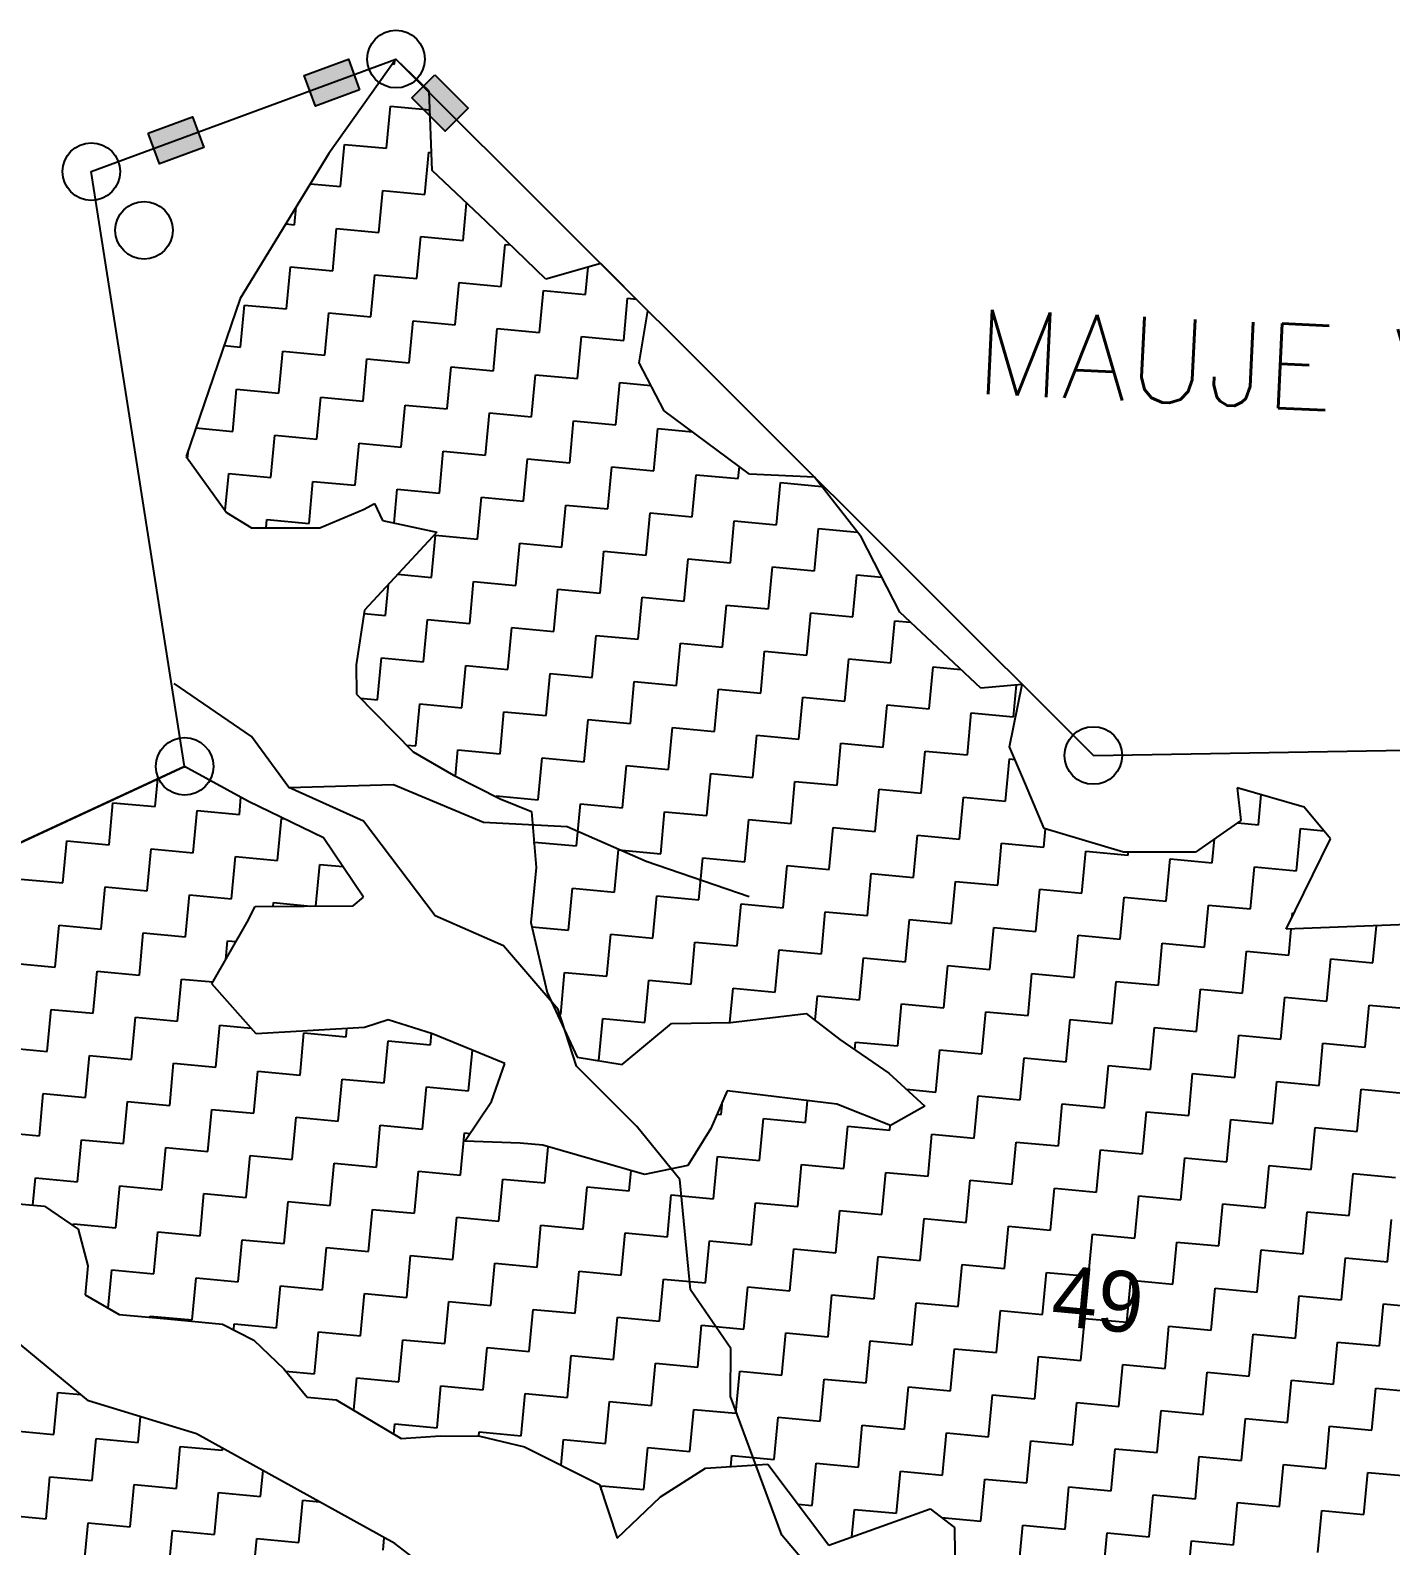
# Model space of a CAD drawing. Header units: metres. Extents: x 284554 to 287504, y 2026012 to 2031182.
# Drawn here: x 286317.2 to 286731.8, y 2030720.5 to 2031182.4 of the extents above; entities that cross this region are included whole.
import ezdxf
from ezdxf.enums import TextEntityAlignment as Align

# ---------------------------------------------------------------- set-up
doc = ezdxf.new("R2010")
doc.units = ezdxf.units.M
for name, color, linetype in [('LINE_WATER', 4, 'Continuous'), ('POLY_HATCH', 12, 'Continuous'), ('TEXT_MAPOUT', 7, 'Continuous'), ('TEXT_PARCEL', 7, 'Continuous'), ('V_BOUND_LINE', 7, 'Continuous')]:
    doc.layers.add(name, color=color, linetype=linetype)
doc.styles.get("Standard").update_dxf_attribs({"font": 'simplex.shx'})
doc.styles.add('TEXT_MAP', font='')
doc.styles.get('TEXT_MAP').set_extended_font_data('Kruti Dev 050')

msp = doc.modelspace()

# ---------------------------------------------------------------- hatches: boundary and pattern name
for points in [[(286400.64, 2031168.56), (286404.08, 2031159.24), (286417.55, 2031164.21), (286414.11, 2031173.53)], [(286443.59, 2031151.63), (286450.61, 2031158.66), (286440.45, 2031168.8), (286433.43, 2031161.78)], [(286370.03, 2031146.67), (286366.59, 2031155.99), (286353.12, 2031151.02), (286356.56, 2031141.7)]]:
    msp.add_hatch(color=256).paths.add_polyline_path(points)

# ---------------------------------------------------------------- linework, layer by layer
for points in [[(286417.55, 2031164.21), (286404.08, 2031159.24), (286400.64, 2031168.56), (286414.11, 2031173.53)], [(286440.45, 2031168.8), (286450.61, 2031158.66), (286443.59, 2031151.63), (286433.43, 2031161.78)], [(286353.12, 2031151.02), (286366.59, 2031155.99), (286370.03, 2031146.67), (286356.56, 2031141.7)]]:
    msp.add_lwpolyline(points, close=True)
for centre in [(286428.63, 2031173.59), (286335.78, 2031139.32), (286351.87, 2031121.44), (286641.16, 2030961.34), (286364.21, 2030958.02)]:
    msp.add_circle(centre, 8.78)
at = {"layer": 'LINE_WATER'}
for p, q in [((286384.63, 2030967.11), (286361.03, 2030983.25)), ((286396, 2030951.55), (286384.63, 2030967.11)), ((286396, 2030951.55), (286427.89, 2030952.47)), ((286418.69, 2030941.33), (286396, 2030951.55)), ((286427.89, 2030952.47), (286455.27, 2030940.99)), ((286440.54, 2030912.52), (286418.69, 2030941.33)), ((286455.27, 2030940.99), (286480.81, 2030939.72)), ((286480.81, 2030939.72), (286504.92, 2030929.11)), ((286504.92, 2030929.11), (286536.28, 2030918.37)), ((286461.44, 2030903.32), (286440.54, 2030912.52)), ((286478.04, 2030883.93), (286461.44, 2030903.32)), ((286483.68, 2030866.68), (286478.04, 2030883.93)), ((286502.04, 2030848.24), (286483.68, 2030866.68)), ((286515.18, 2030832.09), (286502.04, 2030848.24)), ((286518.38, 2030798.53), (286515.18, 2030832.09)), ((286530.65, 2030780.59), (286518.38, 2030798.53)), ((286530.56, 2030766.03), (286530.65, 2030780.59)), ((286546.25, 2030723.69), (286530.56, 2030766.03)), ((286562.38, 2030704.59), (286546.25, 2030723.69))]:
    msp.add_line(p, q, dxfattribs=at)
at = {"layer": 'POLY_HATCH'}
for p, q in [((286428.63, 2031173.59), (286408.14, 2031144.78)), ((286438.75, 2031163.78), (286428.63, 2031173.59)), ((286439.61, 2031139.6), (286438.75, 2031163.78)), ((286408.14, 2031144.78), (286381.14, 2031100.6)), ((286456.07, 2031124.15), (286439.61, 2031139.6)), ((286474.31, 2031106.54), (286456.07, 2031124.15)), ((286491.05, 2031111.25), (286474.31, 2031106.54)), ((286505.42, 2031096.91), (286491.05, 2031111.25)), ((286381.14, 2031100.6), (286364.71, 2031052.45)), ((286502.75, 2031081.03), (286505.42, 2031096.91)), ((286510.33, 2031066.41), (286502.75, 2031081.03)), ((286536.37, 2031047.08), (286510.33, 2031066.41)), ((286364.71, 2031052.45), (286377.03, 2031035.39)), ((286556.17, 2031046.22), (286536.37, 2031047.08)), ((286570.38, 2031028), (286556.17, 2031046.22)), ((286405.44, 2031030.75), (286418.89, 2031036.45)), ((286418.89, 2031036.45), (286422.04, 2031038.15)), ((286422.04, 2031038.15), (286424.53, 2031032.94)), ((286377.03, 2031035.39), (286384.55, 2031030.72)), ((286424.53, 2031032.94), (286441.11, 2031029.41)), ((286384.55, 2031030.72), (286405.44, 2031030.75)), ((286441.11, 2031029.41), (286419, 2031005.64)), ((286582.16, 2031005.04), (286570.38, 2031028)), ((286419, 2031005.64), (286416.45, 2030988.98)), ((286606.84, 2030981.86), (286582.16, 2031005.04)), ((286416.45, 2030988.98), (286416.6, 2030980.02)), ((286619.46, 2030983.02), (286606.84, 2030981.86)), ((286615.6, 2030963.97), (286619.46, 2030983.02)), ((286416.6, 2030980.02), (286433.86, 2030962.51)), ((286433.86, 2030962.51), (286446.12, 2030955.4)), ((286620.5, 2030952.58), (286615.6, 2030963.97)), ((286364.21, 2030958.02), (286207.76, 2030885.52)), ((286383.72, 2030947.32), (286364.21, 2030958.02)), ((286446.12, 2030955.4), (286460.36, 2030948.11)), ((286626.2, 2030939.13), (286620.5, 2030952.58)), ((286705.36, 2030945.65), (286685.03, 2030951.52)), ((286685.03, 2030951.52), (286686.08, 2030941.49)), ((286406.55, 2030936.24), (286383.72, 2030947.32)), ((286460.36, 2030948.11), (286469.94, 2030944.23)), ((286469.94, 2030944.23), (286471.33, 2030927.21)), ((286713.41, 2030935.95), (286705.36, 2030945.65)), ((286686.08, 2030941.49), (286672.26, 2030931.85)), ((286418.78, 2030918.21), (286406.55, 2030936.24)), ((286650.39, 2030931.9), (286626.2, 2030939.13)), ((286699.89, 2030908.4), (286713.41, 2030935.95)), ((286672.26, 2030931.85), (286650.39, 2030931.9)), ((286471.33, 2030927.21), (286469.76, 2030910.46)), ((286415.55, 2030915.53), (286418.78, 2030918.21)), ((286383.27, 2030910.59), (286385.7, 2030915.33)), ((286385.7, 2030915.33), (286415.55, 2030915.53)), ((286372.56, 2030891.72), (286383.27, 2030910.59)), ((286469.76, 2030910.46), (286474.73, 2030889.13)), ((286744.8, 2030910.16), (286699.89, 2030908.4)), ((286386.05, 2030876.54), (286372.56, 2030891.72)), ((286474.73, 2030889.13), (286483.82, 2030869.4)), ((286426.22, 2030880.74), (286419.04, 2030878.43)), ((286439.74, 2030876.5), (286426.22, 2030880.74)), ((286497.53, 2030867.12), (286512.62, 2030879.62)), ((286512.62, 2030879.62), (286530.55, 2030879.94)), ((286530.55, 2030879.94), (286553.68, 2030882.74)), ((286553.68, 2030882.74), (286563.88, 2030874.83)), ((286419.04, 2030878.43), (286386.05, 2030876.54)), ((286461.77, 2030867.48), (286439.74, 2030876.5)), ((286563.88, 2030874.83), (286578.82, 2030864.49)), ((286457.71, 2030855.94), (286461.77, 2030867.48)), ((286483.82, 2030869.4), (286497.53, 2030867.12)), ((286578.82, 2030864.49), (286589.82, 2030854.52)), ((286529.6, 2030859.16), (286524.55, 2030847.7)), ((286563.02, 2030855.04), (286529.6, 2030859.16)), ((286449.61, 2030843.77), (286457.71, 2030855.94)), ((286579.32, 2030848.55), (286563.02, 2030855.04)), ((286589.82, 2030854.52), (286579.32, 2030848.55)), ((286524.55, 2030847.7), (286517.53, 2030836.43)), ((286466.46, 2030843.19), (286449.61, 2030843.77)), ((286473.36, 2030842.55), (286466.46, 2030843.19)), ((286504.35, 2030833.69), (286473.36, 2030842.55)), ((286517.53, 2030836.43), (286504.35, 2030833.69)), ((286304.72, 2030825.51), (286321.48, 2030823.95)), ((286321.48, 2030823.95), (286331.77, 2030817.02)), ((286331.77, 2030817.02), (286334.7, 2030805.82)), ((286334.7, 2030805.82), (286333.87, 2030796.95)), ((286333.87, 2030796.95), (286344.25, 2030791.01)), ((286344.25, 2030791.01), (286359.04, 2030789.63)), ((286359.04, 2030789.63), (286375.8, 2030788.07)), ((286375.8, 2030788.07), (286385.29, 2030783.2)), ((286334.93, 2030764.66), (286309.08, 2030785.95)), ((286385.29, 2030783.2), (286394.41, 2030774.4)), ((286394.41, 2030774.4), (286401.56, 2030765.78)), ((286367.8, 2030754.63), (286334.93, 2030764.66)), ((286401.56, 2030765.78), (286410.43, 2030764.95)), ((286410.43, 2030764.95), (286430.21, 2030753.17)), ((286428.31, 2030721.15), (286367.8, 2030754.63)), ((286430.21, 2030753.17), (286442.22, 2030754.03)), ((286442.22, 2030754.03), (286454.14, 2030753.91)), ((286454.14, 2030753.91), (286467.76, 2030750.65)), ((286467.76, 2030750.65), (286490.65, 2030739.17)), ((286509.2, 2030735.45), (286522.93, 2030744.11)), ((286522.93, 2030744.11), (286541.94, 2030745.31)), ((286541.94, 2030745.31), (286560.52, 2030720.72)), ((286490.65, 2030739.17), (286496.08, 2030722.77)), ((286496.08, 2030722.77), (286509.2, 2030735.45)), ((286560.52, 2030720.72), (286591.38, 2030731.75)), ((286591.38, 2030731.75), (286598.8, 2030726.09)), ((286598.8, 2030726.09), (286599.12, 2030708.17)), ((286450.59, 2030704.16), (286428.31, 2030721.15))]:
    msp.add_line(p, q, dxfattribs=at)
at = {"layer": 'POLY_HATCH', "linetype": 'Continuous'}
for p, q in [((286427.59, 2031172.14), (286428.18, 2031172.08)), ((286428.18, 2031172.08), (286428.27, 2031173.1)), ((286425.78, 2031146.4), (286426.98, 2031159.24)), ((286426.98, 2031159.24), (286438.95, 2031158.13)), ((286411.74, 2031134.77), (286412.94, 2031147.6)), ((286412.94, 2031147.6), (286425.78, 2031146.4)), ((286437.42, 2031132.37), (286438.62, 2031145.21)), ((286438.62, 2031145.21), (286439.42, 2031145.13)), ((286402.54, 2031135.62), (286411.74, 2031134.77)), ((286423.38, 2031120.73), (286424.58, 2031133.57)), ((286424.58, 2031133.57), (286437.42, 2031132.37)), ((286449.06, 2031118.33), (286450.12, 2031129.73)), ((286397.7, 2031123.13), (286398.21, 2031128.53)), ((286395.05, 2031123.37), (286397.7, 2031123.13)), ((286409.34, 2031109.09), (286410.54, 2031121.93)), ((286410.54, 2031121.93), (286423.38, 2031120.73)), ((286435.02, 2031106.69), (286436.22, 2031119.53)), ((286436.22, 2031119.53), (286449.06, 2031118.33)), ((286460.7, 2031104.29), (286461.9, 2031117.13)), ((286461.9, 2031117.13), (286463.5, 2031116.98)), ((286395.3, 2031097.45), (286396.5, 2031110.29)), ((286396.5, 2031110.29), (286409.34, 2031109.09)), ((286420.98, 2031095.05), (286422.18, 2031107.89)), ((286422.18, 2031107.89), (286435.02, 2031106.69)), ((286486.38, 2031101.89), (286487.15, 2031110.15)), ((286446.66, 2031092.65), (286447.86, 2031105.49)), ((286447.86, 2031105.49), (286460.7, 2031104.29)), ((286472.34, 2031090.25), (286473.54, 2031103.09)), ((286473.54, 2031103.09), (286486.38, 2031101.89)), ((286381.26, 2031085.81), (286382.46, 2031098.65)), ((286382.46, 2031098.65), (286395.3, 2031097.45)), ((286498.02, 2031087.85), (286499.22, 2031100.69)), ((286499.22, 2031100.69), (286501.88, 2031100.44)), ((286406.94, 2031083.41), (286408.14, 2031096.25)), ((286408.14, 2031096.25), (286420.98, 2031095.05)), ((286432.62, 2031081.01), (286433.82, 2031093.85)), ((286433.82, 2031093.85), (286446.66, 2031092.65)), ((286458.3, 2031078.61), (286459.5, 2031091.45)), ((286459.5, 2031091.45), (286472.34, 2031090.25)), ((286483.98, 2031076.21), (286485.18, 2031089.05)), ((286485.18, 2031089.05), (286498.02, 2031087.85)), ((286376.25, 2031086.28), (286381.26, 2031085.81)), ((286392.9, 2031071.77), (286394.1, 2031084.61)), ((286394.1, 2031084.61), (286406.94, 2031083.41)), ((286418.58, 2031069.37), (286419.78, 2031082.21)), ((286419.78, 2031082.21), (286432.62, 2031081.01)), ((286444.26, 2031066.97), (286445.46, 2031079.81)), ((286445.46, 2031079.81), (286458.3, 2031078.61)), ((286469.94, 2031064.57), (286471.14, 2031077.41)), ((286471.14, 2031077.41), (286483.98, 2031076.21)), ((286495.62, 2031062.17), (286496.82, 2031075.01)), ((286496.82, 2031075.01), (286506.33, 2031074.12)), ((286378.86, 2031060.13), (286380.06, 2031072.97)), ((286380.06, 2031072.97), (286392.9, 2031071.77)), ((286404.54, 2031057.73), (286405.74, 2031070.57)), ((286405.74, 2031070.57), (286418.58, 2031069.37)), ((286430.22, 2031055.33), (286431.42, 2031068.17)), ((286431.42, 2031068.17), (286444.26, 2031066.97)), ((286455.9, 2031052.93), (286457.1, 2031065.77)), ((286457.1, 2031065.77), (286469.94, 2031064.57)), ((286367.68, 2031061.17), (286378.86, 2031060.13)), ((286481.58, 2031050.53), (286482.78, 2031063.37)), ((286482.78, 2031063.37), (286495.62, 2031062.17)), ((286507.26, 2031048.13), (286508.46, 2031060.97)), ((286508.46, 2031060.97), (286518.98, 2031059.99)), ((286390.5, 2031046.09), (286391.7, 2031058.93)), ((286391.7, 2031058.93), (286404.54, 2031057.73)), ((286416.18, 2031043.69), (286417.38, 2031056.53)), ((286417.38, 2031056.53), (286430.22, 2031055.33)), ((286365.14, 2031051.85), (286365.38, 2031054.41)), ((286441.86, 2031041.29), (286443.06, 2031054.13)), ((286443.06, 2031054.13), (286455.9, 2031052.93)), ((286467.54, 2031038.89), (286468.74, 2031051.73)), ((286468.74, 2031051.73), (286481.58, 2031050.53)), ((286376.61, 2031035.99), (286377.66, 2031047.29)), ((286377.66, 2031047.29), (286390.5, 2031046.09)), ((286493.22, 2031036.49), (286494.42, 2031049.33)), ((286494.42, 2031049.33), (286507.26, 2031048.13)), ((286518.9, 2031034.09), (286520.1, 2031046.93)), ((286520.1, 2031046.93), (286532.94, 2031045.73)), ((286532.94, 2031045.73), (286533.28, 2031049.38)), ((286402.14, 2031032.05), (286403.34, 2031044.89)), ((286403.34, 2031044.89), (286416.18, 2031043.69)), ((286428.06, 2031032.19), (286429.02, 2031042.49)), ((286429.02, 2031042.49), (286441.86, 2031041.29)), ((286544.57, 2031031.69), (286545.77, 2031044.53)), ((286545.77, 2031044.53), (286558.41, 2031043.35)), ((286453.5, 2031027.25), (286454.7, 2031040.09)), ((286454.7, 2031040.09), (286467.54, 2031038.89)), ((286479.18, 2031024.85), (286480.38, 2031037.69)), ((286480.38, 2031037.69), (286493.22, 2031036.49)), ((286389.07, 2031030.72), (286389.3, 2031033.25)), ((286389.3, 2031033.25), (286402.14, 2031032.05)), ((286504.86, 2031022.45), (286506.06, 2031035.29)), ((286506.06, 2031035.29), (286518.9, 2031034.09)), ((286530.54, 2031020.05), (286531.74, 2031032.89)), ((286531.74, 2031032.89), (286544.57, 2031031.69)), ((286439.46, 2031015.61), (286440.66, 2031028.45)), ((286440.66, 2031028.45), (286453.5, 2031027.25)), ((286556.21, 2031017.65), (286557.41, 2031030.49)), ((286557.41, 2031030.49), (286569.31, 2031029.38)), ((286465.14, 2031013.21), (286466.34, 2031026.05)), ((286466.34, 2031026.05), (286479.18, 2031024.85)), ((286490.82, 2031010.81), (286492.02, 2031023.65)), ((286492.02, 2031023.65), (286504.86, 2031022.45)), ((286516.5, 2031008.41), (286517.7, 2031021.25)), ((286517.7, 2031021.25), (286530.54, 2031020.05)), ((286542.18, 2031006.01), (286543.38, 2031018.85)), ((286543.38, 2031018.85), (286556.21, 2031017.65)), ((286425.42, 2031003.97), (286426.31, 2031013.5)), ((286429.17, 2031016.57), (286439.46, 2031015.61)), ((286451.1, 2031001.57), (286452.3, 2031014.41)), ((286452.3, 2031014.41), (286465.14, 2031013.21)), ((286567.85, 2031003.61), (286569.05, 2031016.45)), ((286569.05, 2031016.45), (286576.67, 2031015.74)), ((286476.78, 2030999.17), (286477.98, 2031012.01)), ((286477.98, 2031012.01), (286490.82, 2031010.81)), ((286502.46, 2030996.77), (286503.66, 2031009.61)), ((286503.66, 2031009.61), (286516.5, 2031008.41)), ((286418.84, 2031004.59), (286425.42, 2031003.97)), ((286528.14, 2030994.37), (286529.34, 2031007.21)), ((286529.34, 2031007.21), (286542.18, 2031006.01)), ((286553.81, 2030991.97), (286555.01, 2031004.81)), ((286555.01, 2031004.81), (286567.85, 2031003.61)), ((286437.06, 2030989.93), (286438.26, 2031002.77)), ((286438.26, 2031002.77), (286451.1, 2031001.57)), ((286462.74, 2030987.53), (286463.94, 2031000.37)), ((286463.94, 2031000.37), (286476.78, 2030999.17)), ((286579.49, 2030989.57), (286580.69, 2031002.41)), ((286580.69, 2031002.41), (286585.42, 2031001.97)), ((286488.42, 2030985.13), (286489.62, 2030997.97)), ((286489.62, 2030997.97), (286502.46, 2030996.77)), ((286514.1, 2030982.73), (286515.3, 2030995.57)), ((286515.3, 2030995.57), (286528.14, 2030994.37)), ((286423.02, 2030978.29), (286424.22, 2030991.13)), ((286424.22, 2030991.13), (286437.06, 2030989.93)), ((286539.78, 2030980.33), (286540.98, 2030993.17)), ((286540.98, 2030993.17), (286553.81, 2030991.97)), ((286565.45, 2030977.93), (286566.65, 2030990.77)), ((286566.65, 2030990.77), (286579.49, 2030989.57)), ((286448.7, 2030975.89), (286449.9, 2030988.73)), ((286449.9, 2030988.73), (286462.74, 2030987.53)), ((286474.38, 2030973.49), (286475.58, 2030986.33)), ((286475.58, 2030986.33), (286488.42, 2030985.13)), ((286591.13, 2030975.54), (286592.33, 2030988.37)), ((286592.33, 2030988.37), (286600.74, 2030987.59)), ((286500.06, 2030971.09), (286501.26, 2030983.93)), ((286501.26, 2030983.93), (286514.1, 2030982.73)), ((286525.74, 2030968.69), (286526.94, 2030981.53)), ((286526.94, 2030981.53), (286539.78, 2030980.33)), ((286616.81, 2030973.14), (286617.72, 2030982.86)), ((286417.83, 2030978.78), (286423.02, 2030978.29)), ((286434.66, 2030964.25), (286435.86, 2030977.09)), ((286435.86, 2030977.09), (286448.7, 2030975.89)), ((286551.42, 2030966.3), (286552.62, 2030979.13)), ((286552.62, 2030979.13), (286565.45, 2030977.93)), ((286577.09, 2030963.9), (286578.29, 2030976.74)), ((286578.29, 2030976.74), (286591.13, 2030975.54)), ((286460.34, 2030961.85), (286461.54, 2030974.69)), ((286461.54, 2030974.69), (286474.38, 2030973.49)), ((286486.02, 2030959.45), (286487.22, 2030972.29)), ((286487.22, 2030972.29), (286500.06, 2030971.09)), ((286602.77, 2030961.5), (286603.97, 2030974.34)), ((286603.97, 2030974.34), (286616.81, 2030973.14)), ((286511.7, 2030957.06), (286512.9, 2030969.89)), ((286512.9, 2030969.89), (286525.74, 2030968.69)), ((286537.38, 2030954.66), (286538.58, 2030967.5)), ((286538.58, 2030967.5), (286551.42, 2030966.3)), ((286431.89, 2030964.51), (286434.66, 2030964.25)), ((286446.76, 2030955.08), (286447.5, 2030963.05)), ((286447.5, 2030963.05), (286460.34, 2030961.85)), ((286563.05, 2030952.26), (286564.25, 2030965.1)), ((286564.25, 2030965.1), (286577.09, 2030963.9)), ((286588.73, 2030949.86), (286589.93, 2030962.7)), ((286589.93, 2030962.7), (286602.77, 2030961.5)), ((286363.97, 2030957.91), (286364.5, 2030957.86)), ((286471.98, 2030947.82), (286473.18, 2030960.65)), ((286473.18, 2030960.65), (286486.02, 2030959.45)), ((286497.66, 2030945.42), (286498.86, 2030958.26)), ((286498.86, 2030958.26), (286511.7, 2030957.06)), ((286614.41, 2030947.46), (286615.61, 2030960.3)), ((286615.61, 2030960.3), (286617.25, 2030960.14)), ((286355.23, 2030945.77), (286356.01, 2030954.22)), ((286523.34, 2030943.02), (286524.54, 2030955.86)), ((286524.54, 2030955.86), (286537.38, 2030954.66)), ((286549.02, 2030940.62), (286550.22, 2030953.46)), ((286550.22, 2030953.46), (286563.05, 2030952.26)), ((286459.11, 2030948.74), (286459.14, 2030949.02)), ((286459.14, 2030949.02), (286471.98, 2030947.82)), ((286574.69, 2030938.22), (286575.89, 2030951.06)), ((286575.89, 2030951.06), (286588.73, 2030949.86)), ((286600.37, 2030935.82), (286601.57, 2030948.66)), ((286601.57, 2030948.66), (286614.41, 2030947.46)), ((286691.45, 2030940.26), (286692.3, 2030949.42)), ((286341.19, 2030934.13), (286342.39, 2030946.97)), ((286342.39, 2030946.97), (286355.23, 2030945.77)), ((286366.86, 2030931.73), (286368.06, 2030944.57)), ((286368.06, 2030944.57), (286380.9, 2030943.37)), ((286380.9, 2030943.37), (286381.39, 2030948.6)), ((286483.62, 2030933.78), (286484.82, 2030946.62)), ((286484.82, 2030946.62), (286497.66, 2030945.42)), ((286509.3, 2030931.38), (286510.5, 2030944.22)), ((286510.5, 2030944.22), (286523.34, 2030943.02)), ((286392.54, 2030929.34), (286393.74, 2030942.17)), ((286393.74, 2030942.17), (286394.46, 2030942.11)), ((286534.98, 2030928.98), (286536.18, 2030941.82)), ((286536.18, 2030941.82), (286549.02, 2030940.62)), ((286560.66, 2030926.58), (286561.86, 2030939.42)), ((286561.86, 2030939.42), (286574.69, 2030938.22)), ((286685.16, 2030940.85), (286691.45, 2030940.26)), ((286327.15, 2030922.5), (286328.35, 2030935.33)), ((286328.35, 2030935.33), (286341.19, 2030934.13)), ((286470.73, 2030934.49), (286470.78, 2030934.98)), ((286470.78, 2030934.98), (286483.62, 2030933.78)), ((286586.33, 2030924.18), (286587.53, 2030937.02)), ((286587.53, 2030937.02), (286600.37, 2030935.82)), ((286626.05, 2030933.42), (286626.58, 2030939.02)), ((286677.41, 2030928.62), (286678.09, 2030935.91)), ((286703.09, 2030926.22), (286704.29, 2030939.06)), ((286704.29, 2030939.06), (286711.38, 2030938.4)), ((286352.83, 2030920.1), (286354.03, 2030932.93)), ((286354.03, 2030932.93), (286366.86, 2030931.73)), ((286378.5, 2030917.7), (286379.7, 2030930.54)), ((286379.7, 2030930.54), (286392.54, 2030929.34)), ((286495.26, 2030919.74), (286496.46, 2030932.58)), ((286496.46, 2030932.58), (286509.3, 2030931.38)), ((286520.94, 2030917.34), (286522.14, 2030930.18)), ((286522.14, 2030930.18), (286534.98, 2030928.98)), ((286612.01, 2030921.78), (286613.21, 2030934.62)), ((286613.21, 2030934.62), (286626.05, 2030933.42)), ((286637.69, 2030919.38), (286638.89, 2030932.22)), ((286638.89, 2030932.22), (286651.73, 2030931.02)), ((286651.73, 2030931.02), (286651.81, 2030931.9)), ((286404.2, 2030915.45), (286405.38, 2030928.14)), ((286405.38, 2030928.14), (286412.5, 2030927.47)), ((286546.62, 2030914.94), (286547.82, 2030927.78)), ((286547.82, 2030927.78), (286560.66, 2030926.58)), ((286663.37, 2030916.98), (286664.57, 2030929.82)), ((286664.57, 2030929.82), (286677.41, 2030928.62)), ((286689.05, 2030914.58), (286690.25, 2030927.42)), ((286690.25, 2030927.42), (286703.09, 2030926.22)), ((286314.31, 2030923.69), (286327.15, 2030922.5)), ((286338.79, 2030908.46), (286339.99, 2030921.3)), ((286339.99, 2030921.3), (286352.83, 2030920.1)), ((286572.29, 2030912.54), (286573.49, 2030925.38)), ((286573.49, 2030925.38), (286586.33, 2030924.18)), ((286597.97, 2030910.14), (286599.17, 2030922.98)), ((286599.17, 2030922.98), (286612.01, 2030921.78)), ((286364.47, 2030906.06), (286365.67, 2030918.9)), ((286365.67, 2030918.9), (286378.5, 2030917.7)), ((286391.24, 2030915.37), (286391.34, 2030916.5)), ((286391.34, 2030916.5), (286402.61, 2030915.44)), ((286481.22, 2030908.1), (286482.42, 2030920.94)), ((286482.42, 2030920.94), (286495.26, 2030919.74)), ((286506.9, 2030905.7), (286508.1, 2030918.54)), ((286508.1, 2030918.54), (286520.94, 2030917.34)), ((286623.65, 2030907.74), (286624.85, 2030920.58)), ((286624.85, 2030920.58), (286637.69, 2030919.38)), ((286649.33, 2030905.34), (286650.53, 2030918.18)), ((286650.53, 2030918.18), (286663.37, 2030916.98)), ((286532.58, 2030903.3), (286533.78, 2030916.14)), ((286533.78, 2030916.14), (286546.62, 2030914.94)), ((286558.26, 2030900.9), (286559.46, 2030913.74)), ((286559.46, 2030913.74), (286572.29, 2030912.54)), ((286675.01, 2030902.94), (286676.21, 2030915.78)), ((286676.21, 2030915.78), (286689.05, 2030914.58)), ((286701.78, 2030912.25), (286701.89, 2030913.38)), ((286701.89, 2030913.38), (286702.32, 2030913.34)), ((286324.75, 2030896.82), (286325.95, 2030909.66)), ((286325.95, 2030909.66), (286338.79, 2030908.46)), ((286350.43, 2030894.42), (286351.63, 2030907.26)), ((286351.63, 2030907.26), (286364.47, 2030906.06)), ((286470.07, 2030909.14), (286481.22, 2030908.1)), ((286583.93, 2030898.5), (286585.13, 2030911.34)), ((286585.13, 2030911.34), (286597.97, 2030910.14)), ((286609.61, 2030896.1), (286610.81, 2030908.94)), ((286610.81, 2030908.94), (286623.65, 2030907.74)), ((286700.69, 2030900.54), (286701.43, 2030908.46)), ((286726.37, 2030898.14), (286727.43, 2030909.48)), ((286376.77, 2030899.14), (286377.3, 2030904.86)), ((286377.3, 2030904.86), (286379.88, 2030904.62)), ((286492.86, 2030894.06), (286494.06, 2030906.9)), ((286494.06, 2030906.9), (286506.9, 2030905.7)), ((286518.54, 2030891.66), (286519.74, 2030904.5)), ((286519.74, 2030904.5), (286532.58, 2030903.3)), ((286635.29, 2030893.7), (286636.49, 2030906.54)), ((286636.49, 2030906.54), (286649.33, 2030905.34)), ((286660.97, 2030891.3), (286662.17, 2030904.14)), ((286662.17, 2030904.14), (286675.01, 2030902.94)), ((286311.91, 2030898.02), (286324.75, 2030896.82)), ((286544.22, 2030889.26), (286545.42, 2030902.1)), ((286545.42, 2030902.1), (286558.26, 2030900.9)), ((286569.9, 2030886.86), (286571.1, 2030899.7)), ((286571.1, 2030899.7), (286583.93, 2030898.5)), ((286686.65, 2030888.9), (286687.85, 2030901.74)), ((286687.85, 2030901.74), (286700.69, 2030900.54)), ((286712.33, 2030886.5), (286713.53, 2030899.34)), ((286713.53, 2030899.34), (286726.37, 2030898.14)), ((286336.39, 2030882.78), (286337.59, 2030895.62)), ((286337.59, 2030895.62), (286350.43, 2030894.42)), ((286478.82, 2030882.42), (286480.02, 2030895.26)), ((286480.02, 2030895.26), (286492.86, 2030894.06)), ((286595.57, 2030884.46), (286596.77, 2030897.3)), ((286596.77, 2030897.3), (286609.61, 2030896.1)), ((286621.25, 2030882.06), (286622.45, 2030894.9)), ((286622.45, 2030894.9), (286635.29, 2030893.7)), ((286362.07, 2030880.38), (286363.27, 2030893.22)), ((286363.27, 2030893.22), (286372.9, 2030892.32)), ((286504.5, 2030880.02), (286505.7, 2030892.86)), ((286505.7, 2030892.86), (286518.54, 2030891.66)), ((286530.39, 2030879.93), (286531.38, 2030890.46)), ((286531.38, 2030890.46), (286544.22, 2030889.26)), ((286646.93, 2030879.66), (286648.13, 2030892.5)), ((286648.13, 2030892.5), (286660.97, 2030891.3)), ((286672.61, 2030877.26), (286673.81, 2030890.1)), ((286673.81, 2030890.1), (286686.65, 2030888.9)), ((286556.36, 2030880.66), (286557.06, 2030888.06)), ((286557.06, 2030888.06), (286569.9, 2030886.86)), ((286581.53, 2030872.82), (286582.73, 2030885.66)), ((286582.73, 2030885.66), (286595.57, 2030884.46)), ((286698.29, 2030874.86), (286699.49, 2030887.7)), ((286699.49, 2030887.7), (286712.33, 2030886.5)), ((286723.97, 2030872.46), (286725.17, 2030885.3)), ((286725.17, 2030885.3), (286738.01, 2030884.1)), ((286322.35, 2030871.14), (286323.55, 2030883.98)), ((286323.55, 2030883.98), (286336.39, 2030882.78)), ((286348.03, 2030868.74), (286349.23, 2030881.58)), ((286349.23, 2030881.58), (286362.07, 2030880.38)), ((286477.78, 2030882.52), (286478.82, 2030882.42)), ((286490.46, 2030868.38), (286491.66, 2030881.22)), ((286491.66, 2030881.22), (286504.5, 2030880.02)), ((286607.21, 2030870.42), (286608.41, 2030883.26)), ((286608.41, 2030883.26), (286621.25, 2030882.06)), ((286632.89, 2030868.02), (286634.09, 2030880.86)), ((286634.09, 2030880.86), (286646.93, 2030879.66)), ((286373.71, 2030866.34), (286374.91, 2030879.18)), ((286374.91, 2030879.18), (286384.51, 2030878.28)), ((286399.38, 2030863.94), (286400.58, 2030876.78)), ((286400.58, 2030876.78), (286413.42, 2030875.58)), ((286413.42, 2030875.58), (286413.66, 2030878.12)), ((286439.1, 2030873.18), (286439.42, 2030876.6)), ((286658.57, 2030865.62), (286659.77, 2030878.46)), ((286659.77, 2030878.46), (286672.61, 2030877.26)), ((286684.25, 2030863.22), (286685.45, 2030876.06)), ((286685.45, 2030876.06), (286698.29, 2030874.86)), ((286309.51, 2030872.34), (286322.35, 2030871.14)), ((286425.06, 2030861.54), (286426.26, 2030874.38)), ((286426.26, 2030874.38), (286439.1, 2030873.18)), ((286450.74, 2030859.14), (286451.9, 2030871.52)), ((286568.47, 2030871.65), (286568.7, 2030874.02)), ((286568.7, 2030874.02), (286581.53, 2030872.82)), ((286593.17, 2030858.78), (286594.37, 2030871.62)), ((286594.37, 2030871.62), (286607.21, 2030870.42)), ((286709.93, 2030860.82), (286711.13, 2030873.66)), ((286711.13, 2030873.66), (286723.97, 2030872.46)), ((286333.99, 2030857.1), (286335.19, 2030869.94)), ((286335.19, 2030869.94), (286348.03, 2030868.74)), ((286359.67, 2030854.7), (286360.87, 2030867.54)), ((286360.87, 2030867.54), (286373.71, 2030866.34)), ((286489.29, 2030868.49), (286490.46, 2030868.38)), ((286618.85, 2030856.38), (286620.05, 2030869.22)), ((286620.05, 2030869.22), (286632.89, 2030868.02)), ((286644.53, 2030853.98), (286645.73, 2030866.82)), ((286645.73, 2030866.82), (286658.57, 2030865.62)), ((286385.34, 2030852.3), (286386.54, 2030865.14)), ((286386.54, 2030865.14), (286399.38, 2030863.94)), ((286411.02, 2030849.9), (286412.22, 2030862.74)), ((286412.22, 2030862.74), (286425.06, 2030861.54)), ((286670.21, 2030851.58), (286671.41, 2030864.42)), ((286671.41, 2030864.42), (286684.25, 2030863.22)), ((286695.89, 2030849.18), (286697.09, 2030862.02)), ((286697.09, 2030862.02), (286709.93, 2030860.82)), ((286319.95, 2030845.46), (286321.15, 2030858.3)), ((286321.15, 2030858.3), (286333.99, 2030857.1)), ((286436.7, 2030847.5), (286437.9, 2030860.34)), ((286437.9, 2030860.34), (286450.74, 2030859.14)), ((286584.2, 2030859.62), (286593.17, 2030858.78)), ((286604.81, 2030844.74), (286606.01, 2030857.58)), ((286606.01, 2030857.58), (286618.85, 2030856.38)), ((286721.57, 2030846.78), (286722.77, 2030859.62)), ((286722.77, 2030859.62), (286735.61, 2030858.42)), ((286345.63, 2030843.06), (286346.83, 2030855.9)), ((286346.83, 2030855.9), (286359.67, 2030854.7)), ((286371.31, 2030840.66), (286372.51, 2030853.5)), ((286372.51, 2030853.5), (286385.34, 2030852.3)), ((286526.48, 2030852.06), (286527.78, 2030851.94)), ((286527.78, 2030851.94), (286528.14, 2030855.85)), ((286553.46, 2030849.54), (286554.07, 2030856.14)), ((286630.49, 2030842.34), (286631.69, 2030855.18)), ((286631.69, 2030855.18), (286644.53, 2030853.98)), ((286656.17, 2030839.94), (286657.37, 2030852.78)), ((286657.37, 2030852.78), (286670.21, 2030851.58)), ((286396.98, 2030838.26), (286398.18, 2030851.1)), ((286398.18, 2030851.1), (286411.02, 2030849.9)), ((286422.66, 2030835.86), (286423.86, 2030848.7)), ((286423.86, 2030848.7), (286436.7, 2030847.5)), ((286539.42, 2030837.9), (286540.62, 2030850.74)), ((286540.62, 2030850.74), (286553.46, 2030849.54)), ((286565.1, 2030835.5), (286566.3, 2030848.34)), ((286566.3, 2030848.34), (286579.14, 2030847.14)), ((286579.14, 2030847.14), (286579.27, 2030848.57)), ((286681.85, 2030837.54), (286683.05, 2030850.38)), ((286683.05, 2030850.38), (286695.89, 2030849.18)), ((286707.53, 2030835.14), (286708.73, 2030847.98)), ((286708.73, 2030847.98), (286721.57, 2030846.78)), ((286307.11, 2030846.66), (286319.95, 2030845.46)), ((286331.59, 2030831.42), (286332.79, 2030844.26)), ((286332.79, 2030844.26), (286345.63, 2030843.06)), ((286448.34, 2030833.46), (286449.54, 2030846.3)), ((286449.54, 2030846.3), (286451.19, 2030846.15)), ((286590.77, 2030833.1), (286591.97, 2030845.94)), ((286591.97, 2030845.94), (286604.81, 2030844.74)), ((286616.45, 2030830.7), (286617.65, 2030843.54)), ((286617.65, 2030843.54), (286630.49, 2030842.34)), ((286357.27, 2030829.02), (286358.47, 2030841.86)), ((286358.47, 2030841.86), (286371.31, 2030840.66)), ((286382.95, 2030826.62), (286384.15, 2030839.46)), ((286384.15, 2030839.46), (286396.98, 2030838.26)), ((286474.02, 2030831.06), (286475.05, 2030842.07)), ((286525.38, 2030826.26), (286526.58, 2030839.1)), ((286526.58, 2030839.1), (286539.42, 2030837.9)), ((286642.13, 2030828.3), (286643.33, 2030841.14)), ((286643.33, 2030841.14), (286656.17, 2030839.94)), ((286667.81, 2030825.9), (286669.01, 2030838.74)), ((286669.01, 2030838.74), (286681.85, 2030837.54)), ((286408.62, 2030824.22), (286409.82, 2030837.06)), ((286409.82, 2030837.06), (286422.66, 2030835.86)), ((286434.3, 2030821.82), (286435.5, 2030834.66)), ((286435.5, 2030834.66), (286448.34, 2030833.46)), ((286499.7, 2030828.66), (286500.28, 2030834.85)), ((286551.06, 2030823.86), (286552.26, 2030836.7)), ((286552.26, 2030836.7), (286565.1, 2030835.5)), ((286576.74, 2030821.46), (286577.94, 2030834.3)), ((286577.94, 2030834.3), (286590.77, 2030833.1)), ((286693.49, 2030823.5), (286694.69, 2030836.34)), ((286694.69, 2030836.34), (286707.53, 2030835.14)), ((286719.17, 2030821.1), (286720.37, 2030833.94)), ((286720.37, 2030833.94), (286733.21, 2030832.74)), ((286317.97, 2030824.28), (286318.75, 2030832.62)), ((286318.75, 2030832.62), (286331.59, 2030831.42)), ((286343.23, 2030817.38), (286344.43, 2030830.22)), ((286344.43, 2030830.22), (286357.27, 2030829.02)), ((286459.98, 2030819.42), (286461.18, 2030832.26)), ((286461.18, 2030832.26), (286474.02, 2030831.06)), ((286485.66, 2030817.02), (286486.86, 2030829.86)), ((286486.86, 2030829.86), (286499.7, 2030828.66)), ((286602.41, 2030819.06), (286603.61, 2030831.9)), ((286603.61, 2030831.9), (286616.45, 2030830.7)), ((286628.09, 2030816.66), (286629.29, 2030829.5)), ((286629.29, 2030829.5), (286642.13, 2030828.3)), ((286368.91, 2030814.98), (286370.11, 2030827.82)), ((286370.11, 2030827.82), (286382.95, 2030826.62)), ((286394.58, 2030812.58), (286395.78, 2030825.42)), ((286395.78, 2030825.42), (286408.62, 2030824.22)), ((286511.34, 2030814.62), (286512.54, 2030827.46)), ((286512.54, 2030827.46), (286525.38, 2030826.26)), ((286537.02, 2030812.22), (286538.22, 2030825.06)), ((286538.22, 2030825.06), (286551.06, 2030823.86)), ((286653.77, 2030814.26), (286654.97, 2030827.1)), ((286654.97, 2030827.1), (286667.81, 2030825.9)), ((286679.45, 2030811.86), (286680.65, 2030824.7)), ((286680.65, 2030824.7), (286693.49, 2030823.5)), ((286420.26, 2030810.18), (286421.46, 2030823.02)), ((286421.46, 2030823.02), (286434.3, 2030821.82)), ((286445.94, 2030807.78), (286447.14, 2030820.62)), ((286447.14, 2030820.62), (286459.98, 2030819.42)), ((286562.7, 2030809.82), (286563.9, 2030822.66)), ((286563.9, 2030822.66), (286576.74, 2030821.46)), ((286588.38, 2030807.42), (286589.58, 2030820.26)), ((286589.58, 2030820.26), (286602.41, 2030819.06)), ((286705.13, 2030809.46), (286706.33, 2030822.3)), ((286706.33, 2030822.3), (286719.17, 2030821.1)), ((286730.81, 2030807.07), (286732.01, 2030819.9)), ((286330.33, 2030817.99), (286330.39, 2030818.58)), ((286330.39, 2030818.58), (286343.23, 2030817.38)), ((286354.87, 2030803.34), (286356.07, 2030816.18)), ((286356.07, 2030816.18), (286368.91, 2030814.98)), ((286471.62, 2030805.38), (286472.82, 2030818.22)), ((286472.82, 2030818.22), (286485.66, 2030817.02)), ((286497.3, 2030802.98), (286498.5, 2030815.82)), ((286498.5, 2030815.82), (286511.34, 2030814.62)), ((286614.05, 2030805.02), (286615.25, 2030817.86)), ((286615.25, 2030817.86), (286628.09, 2030816.66)), ((286639.73, 2030802.62), (286640.93, 2030815.46)), ((286640.93, 2030815.46), (286653.77, 2030814.26)), ((286380.55, 2030800.94), (286381.75, 2030813.78)), ((286381.75, 2030813.78), (286394.58, 2030812.58)), ((286406.22, 2030798.54), (286407.42, 2030811.38)), ((286407.42, 2030811.38), (286420.26, 2030810.18)), ((286522.98, 2030800.58), (286524.18, 2030813.42)), ((286524.18, 2030813.42), (286537.02, 2030812.22)), ((286548.66, 2030798.18), (286549.86, 2030811.02)), ((286549.86, 2030811.02), (286562.7, 2030809.82)), ((286665.41, 2030800.22), (286666.61, 2030813.06)), ((286666.61, 2030813.06), (286679.45, 2030811.86)), ((286691.09, 2030797.83), (286692.29, 2030810.66)), ((286692.29, 2030810.66), (286705.13, 2030809.46)), ((286431.9, 2030796.14), (286433.1, 2030808.98)), ((286433.1, 2030808.98), (286445.94, 2030807.78)), ((286457.58, 2030793.74), (286458.78, 2030806.58)), ((286458.78, 2030806.58), (286471.62, 2030805.38)), ((286574.34, 2030795.78), (286575.54, 2030808.62)), ((286575.54, 2030808.62), (286588.38, 2030807.42)), ((286600.01, 2030793.38), (286601.21, 2030806.22)), ((286601.21, 2030806.22), (286614.05, 2030805.02)), ((286716.77, 2030795.43), (286717.97, 2030808.26)), ((286717.97, 2030808.26), (286730.81, 2030807.07)), ((286340.94, 2030792.91), (286342.03, 2030804.54)), ((286342.03, 2030804.54), (286354.87, 2030803.34)), ((286366.51, 2030789.3), (286367.71, 2030802.14)), ((286367.71, 2030802.14), (286380.55, 2030800.94)), ((286483.26, 2030791.34), (286484.46, 2030804.18)), ((286484.46, 2030804.18), (286497.3, 2030802.98)), ((286508.94, 2030788.94), (286510.14, 2030801.78)), ((286510.14, 2030801.78), (286522.98, 2030800.58)), ((286625.69, 2030790.98), (286626.89, 2030803.82)), ((286626.89, 2030803.82), (286639.73, 2030802.62)), ((286651.37, 2030788.59), (286652.57, 2030801.42)), ((286652.57, 2030801.42), (286665.41, 2030800.22)), ((286392.19, 2030786.9), (286393.39, 2030799.74)), ((286393.39, 2030799.74), (286406.22, 2030798.54)), ((286417.86, 2030784.5), (286419.06, 2030797.34)), ((286419.06, 2030797.34), (286431.9, 2030796.14)), ((286534.62, 2030786.54), (286535.82, 2030799.38)), ((286535.82, 2030799.38), (286548.66, 2030798.18)), ((286560.3, 2030784.14), (286561.5, 2030796.98)), ((286561.5, 2030796.98), (286574.34, 2030795.78)), ((286677.05, 2030786.19), (286678.25, 2030799.03)), ((286678.25, 2030799.03), (286691.09, 2030797.83)), ((286702.73, 2030783.79), (286703.93, 2030796.63)), ((286703.93, 2030796.63), (286716.77, 2030795.43)), ((286443.54, 2030782.1), (286444.74, 2030794.94)), ((286444.74, 2030794.94), (286457.58, 2030793.74)), ((286469.22, 2030779.7), (286470.42, 2030792.54)), ((286470.42, 2030792.54), (286483.26, 2030791.34)), ((286585.98, 2030781.74), (286587.18, 2030794.58)), ((286587.18, 2030794.58), (286600.01, 2030793.38)), ((286611.65, 2030779.35), (286612.85, 2030792.18)), ((286612.85, 2030792.18), (286625.69, 2030790.98)), ((286728.41, 2030781.39), (286729.61, 2030794.23)), ((286729.61, 2030794.23), (286742.45, 2030793.03)), ((286353.63, 2030790.14), (286353.67, 2030790.5)), ((286353.67, 2030790.5), (286366.51, 2030789.3)), ((286379.18, 2030786.33), (286379.35, 2030788.1)), ((286379.35, 2030788.1), (286392.19, 2030786.9)), ((286494.9, 2030777.3), (286496.1, 2030790.14)), ((286496.1, 2030790.14), (286508.94, 2030788.94)), ((286520.58, 2030774.9), (286521.78, 2030787.74)), ((286521.78, 2030787.74), (286534.62, 2030786.54)), ((286637.33, 2030776.95), (286638.53, 2030789.79)), ((286638.53, 2030789.79), (286651.37, 2030788.59)), ((286663.01, 2030774.55), (286664.21, 2030787.39)), ((286664.21, 2030787.39), (286677.05, 2030786.19)), ((286403.82, 2030772.86), (286405.02, 2030785.7)), ((286405.02, 2030785.7), (286417.86, 2030784.5)), ((286429.5, 2030770.46), (286430.7, 2030783.3)), ((286430.7, 2030783.3), (286443.54, 2030782.1)), ((286546.26, 2030772.5), (286547.46, 2030785.34)), ((286547.46, 2030785.34), (286560.3, 2030784.14)), ((286571.94, 2030770.11), (286573.14, 2030782.94)), ((286573.14, 2030782.94), (286585.98, 2030781.74)), ((286688.69, 2030772.15), (286689.89, 2030784.99)), ((286689.89, 2030784.99), (286702.73, 2030783.79)), ((286714.37, 2030769.75), (286715.57, 2030782.59)), ((286715.57, 2030782.59), (286728.41, 2030781.39)), ((286455.18, 2030768.06), (286456.38, 2030780.9)), ((286456.38, 2030780.9), (286469.22, 2030779.7)), ((286480.86, 2030765.66), (286482.06, 2030778.5)), ((286482.06, 2030778.5), (286494.9, 2030777.3)), ((286597.62, 2030767.71), (286598.81, 2030780.55)), ((286598.81, 2030780.55), (286611.65, 2030779.35)), ((286623.29, 2030765.31), (286624.49, 2030778.15)), ((286624.49, 2030778.15), (286637.33, 2030776.95)), ((286395, 2030773.69), (286403.82, 2030772.86)), ((286506.54, 2030763.26), (286507.74, 2030776.1)), ((286507.74, 2030776.1), (286520.58, 2030774.9)), ((286532.22, 2030760.87), (286533.42, 2030773.7)), ((286533.42, 2030773.7), (286546.26, 2030772.5)), ((286648.97, 2030762.91), (286650.17, 2030775.75)), ((286650.17, 2030775.75), (286663.01, 2030774.55)), ((286674.65, 2030760.51), (286675.85, 2030773.35)), ((286675.85, 2030773.35), (286688.69, 2030772.15)), ((286415.74, 2030761.79), (286416.66, 2030771.66)), ((286416.66, 2030771.66), (286429.5, 2030770.46)), ((286441.14, 2030756.42), (286442.34, 2030769.26)), ((286442.34, 2030769.26), (286455.18, 2030768.06)), ((286557.9, 2030758.47), (286559.1, 2030771.31)), ((286559.1, 2030771.31), (286571.94, 2030770.11)), ((286583.58, 2030756.07), (286584.78, 2030768.91)), ((286584.78, 2030768.91), (286597.62, 2030767.71)), ((286700.33, 2030758.11), (286701.53, 2030770.95)), ((286701.53, 2030770.95), (286714.37, 2030769.75)), ((286726.01, 2030755.71), (286727.21, 2030768.55)), ((286727.21, 2030768.55), (286740.05, 2030767.35)), ((286324.39, 2030754.38), (286325.59, 2030767.22)), ((286325.59, 2030767.22), (286332.62, 2030766.57)), ((286466.82, 2030754.02), (286468.02, 2030766.86)), ((286468.02, 2030766.86), (286480.86, 2030765.66)), ((286492.5, 2030751.63), (286493.7, 2030764.46)), ((286493.7, 2030764.46), (286506.54, 2030763.26)), ((286609.25, 2030753.67), (286610.45, 2030766.51)), ((286610.45, 2030766.51), (286623.29, 2030765.31)), ((286634.93, 2030751.27), (286636.13, 2030764.11)), ((286636.13, 2030764.11), (286648.97, 2030762.91)), ((286350.07, 2030751.98), (286350.8, 2030759.82)), ((286518.18, 2030749.23), (286519.38, 2030762.07)), ((286519.38, 2030762.07), (286532.22, 2030760.87)), ((286543.86, 2030746.83), (286545.06, 2030759.67)), ((286545.06, 2030759.67), (286557.9, 2030758.47)), ((286660.61, 2030748.87), (286661.81, 2030761.71)), ((286661.81, 2030761.71), (286674.65, 2030760.51)), ((286686.29, 2030746.47), (286687.49, 2030759.31)), ((286687.49, 2030759.31), (286700.33, 2030758.11)), ((286311.55, 2030755.58), (286324.39, 2030754.38)), ((286428.01, 2030754.48), (286428.3, 2030757.62)), ((286428.3, 2030757.62), (286441.14, 2030756.42)), ((286453.86, 2030753.92), (286453.98, 2030755.22)), ((286453.98, 2030755.22), (286466.82, 2030754.02)), ((286569.54, 2030744.43), (286570.74, 2030757.27)), ((286570.74, 2030757.27), (286583.58, 2030756.07)), ((286595.22, 2030742.03), (286596.42, 2030754.87)), ((286596.42, 2030754.87), (286609.25, 2030753.67)), ((286711.97, 2030744.07), (286713.17, 2030756.91)), ((286713.17, 2030756.91), (286726.01, 2030755.71)), ((286336.03, 2030740.34), (286337.23, 2030753.18)), ((286337.23, 2030753.18), (286350.07, 2030751.98)), ((286361.71, 2030737.94), (286362.91, 2030750.78)), ((286362.91, 2030750.78), (286375.75, 2030749.58)), ((286375.75, 2030749.58), (286375.8, 2030750.2)), ((286478.93, 2030745.05), (286479.66, 2030752.83)), ((286479.66, 2030752.83), (286492.5, 2030751.63)), ((286504.14, 2030737.59), (286505.34, 2030750.43)), ((286505.34, 2030750.43), (286518.18, 2030749.23)), ((286620.89, 2030739.63), (286622.09, 2030752.47)), ((286622.09, 2030752.47), (286634.93, 2030751.27)), ((286646.57, 2030737.23), (286647.77, 2030750.07)), ((286647.77, 2030750.07), (286660.61, 2030748.87)), ((286530.7, 2030744.6), (286531.02, 2030748.03)), ((286531.02, 2030748.03), (286543.86, 2030746.83)), ((286555.5, 2030732.79), (286556.7, 2030745.63)), ((286556.7, 2030745.63), (286569.54, 2030744.43)), ((286672.25, 2030734.83), (286673.45, 2030747.67)), ((286673.45, 2030747.67), (286686.29, 2030746.47)), ((286321.99, 2030728.7), (286323.19, 2030741.54)), ((286323.19, 2030741.54), (286336.03, 2030740.34)), ((286387.39, 2030735.55), (286388.12, 2030743.39)), ((286581.18, 2030730.39), (286582.38, 2030743.23)), ((286582.38, 2030743.23), (286595.22, 2030742.03)), ((286606.86, 2030727.99), (286608.05, 2030740.83)), ((286608.05, 2030740.83), (286620.89, 2030739.63)), ((286697.93, 2030732.43), (286699.13, 2030745.27)), ((286699.13, 2030745.27), (286711.97, 2030744.07)), ((286723.61, 2030730.03), (286724.81, 2030742.87)), ((286724.81, 2030742.87), (286737.65, 2030741.67)), ((286347.67, 2030726.31), (286348.87, 2030739.14)), ((286348.87, 2030739.14), (286361.71, 2030737.94)), ((286373.35, 2030723.91), (286374.55, 2030736.74)), ((286374.55, 2030736.74), (286387.39, 2030735.55)), ((286491.19, 2030737.56), (286491.3, 2030738.79)), ((286491.3, 2030738.79), (286504.14, 2030737.59)), ((286632.53, 2030725.59), (286633.73, 2030738.43)), ((286633.73, 2030738.43), (286646.57, 2030737.23)), ((286399.03, 2030721.51), (286400.23, 2030734.35)), ((286400.23, 2030734.35), (286405.33, 2030733.87)), ((286551.09, 2030733.2), (286555.5, 2030732.79)), ((286567.56, 2030723.24), (286568.34, 2030731.59)), ((286568.34, 2030731.59), (286581.18, 2030730.39)), ((286658.21, 2030723.19), (286659.41, 2030736.03)), ((286659.41, 2030736.03), (286672.25, 2030734.83)), ((286683.89, 2030720.79), (286685.09, 2030733.63)), ((286685.09, 2030733.63), (286697.93, 2030732.43)), ((286309.15, 2030729.9), (286321.99, 2030728.7)), ((286333.63, 2030714.67), (286334.83, 2030727.5)), ((286334.83, 2030727.5), (286347.67, 2030726.31)), ((286594.84, 2030729.11), (286606.86, 2030727.99)), ((286709.57, 2030718.39), (286710.77, 2030731.23)), ((286710.77, 2030731.23), (286723.61, 2030730.03)), ((286359.31, 2030712.27), (286360.51, 2030725.11)), ((286360.51, 2030725.11), (286373.35, 2030723.91)), ((286384.99, 2030709.87), (286386.19, 2030722.71)), ((286386.19, 2030722.71), (286399.03, 2030721.51)), ((286424.7, 2030719.11), (286425.06, 2030722.95)), ((286618.49, 2030713.95), (286619.69, 2030726.79)), ((286619.69, 2030726.79), (286632.53, 2030725.59)), ((286644.17, 2030711.55), (286645.37, 2030724.39)), ((286645.37, 2030724.39), (286658.21, 2030723.19)), ((286669.85, 2030709.15), (286671.05, 2030721.99)), ((286671.05, 2030721.99), (286683.89, 2030720.79))]:
    msp.add_line(p, q, dxfattribs=at)
at = {"layer": 'V_BOUND_LINE'}
for p, q in [((286335.78, 2031139.32), (286428.63, 2031173.59)), ((286428.63, 2031173.59), (286641.16, 2030961.34)), ((286364.21, 2030958.02), (286335.78, 2031139.32)), ((286641.16, 2030961.34), (286979.09, 2030966.97)), ((286102.63, 2030836.8), (286364.21, 2030958.02))]:
    msp.add_line(p, q, dxfattribs=at)

# ---------------------------------------------------------------- texts
at = {"layer": 'TEXT_MAPOUT'}
msp.add_text('MAUJE VAKASTGAVCHI SHIV', height=25.7906, rotation=357.2777, dxfattribs=at).set_placement((286604.7, 2031071.66))
at = {"layer": 'TEXT_PARCEL', "style": 'TEXT_MAP'}
msp.add_text('49', height=18.569, rotation=354.6614, dxfattribs=at).set_placement((286641.67, 2030786.39), align=Align.CENTER)

doc.saveas('drawing.dxf')
